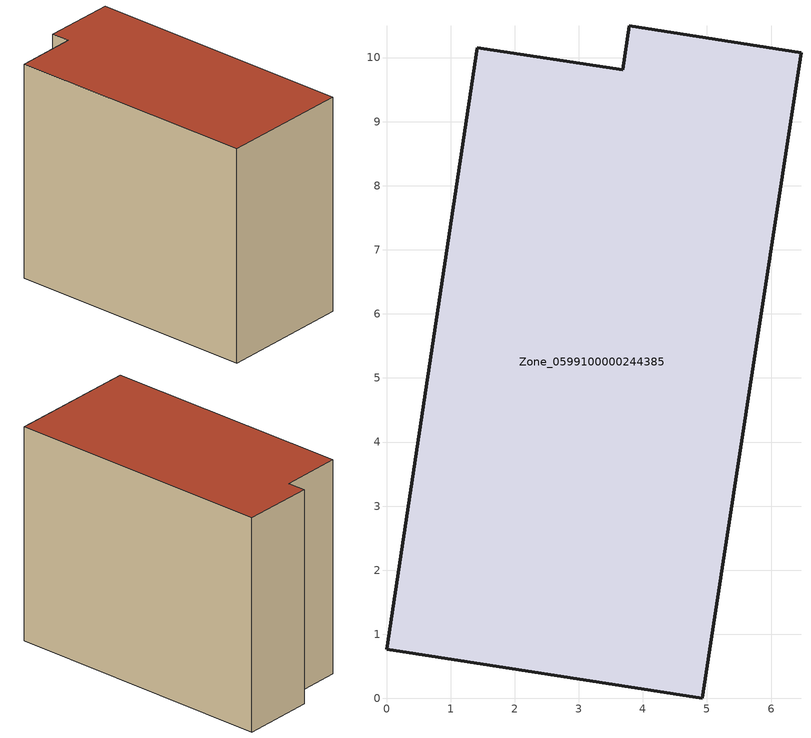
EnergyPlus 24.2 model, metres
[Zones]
Zone_0599100000244385
 floor ground (C_G): 4.93,0 0,0.76 1.42,10.15 3.69,9.81 3.79,10.5 6.47,10.08 z0
 wall outside (C_F): 3.79,10.5 3.69,9.81 1.42,10.15 0,0.76 4.93,0 6.47,10.08 3.79,10.5 z0:8.21
 roof outside (C_R): 4.93,0 6.47,10.08 3.79,10.5 3.69,9.81 1.42,10.15 0,0.76 z8.21
[BUILDING]
Pand.0599100000244385: North Axis=0; Terrain=City; Loads Convergence Tolerance Value=0.04; Temperature Convergence Tolerance Value=0.4; Solar Distribution=FullExterior; Maximum Number of Warmup Days=25; Minimum Number of Warmup Days=1
[Site:Location]
Rotterdam.The.Hague.AP_ZH_NLD Design_Conditions: Latitude=51.96; Longitude=4.45; Time Zone=1; Elevation=-4.5
[SITE:GROUNDTEMPERATURE:BUILDINGSURFACE]
18, 18, 18, 18, 18, 18, 18, 18, 18, 18, 18, 18
[MATERIAL] Thermal Absorptance=0.9; Solar Absorptance=0.7; Visible Absorptance=0.7
Name | Roughness | Thickness | Conductivity | Density | Specific Heat
G.TI.1946 | MediumSmooth | 0.15 | 1 | 540 | 1210
F.TI.1946 | Rough | 0.3 | 0.857143 | 1920 | 840
R.TI.1946 | MediumRough | 0.2 | 0.1 | 1500 | 1000
[CONSTRUCTION]
C_G: G.TI.1946
C_F: F.TI.1946
C_R: R.TI.1946
[ZONE]
Zone_0599100000244385: Type=1; Multiplier=1; Ceiling Height=Autocalculate; Volume=Autocalculate; Floor Area=autocalculate; Part of Total Floor Area=Yes
[ZONEINFILTRATION:DESIGNFLOWRATE]
Infil_Zone_0599100000244385: Zone or ZoneList or Space or SpaceList=Zone_0599100000244385; Schedule=AlwaysOn; Design Flow Rate Calculation Method=Flow/Area; Flow Rate per Floor Area=0.003; Constant Term Coefficient=1; Temperature Term Coefficient=0; Velocity Term Coefficient=0; Velocity Squared Term Coefficient=0
[HVACTEMPLATE:ZONE:IDEALLOADSAIRSYSTEM]
Zone_0599100000244385: Maximum Heating Supply Air Temperature=50; Minimum Cooling Supply Air Temperature=13; Maximum Heating Supply Air Humidity Ratio=0.0156; Minimum Cooling Supply Air Humidity Ratio=0.0077; Heating Limit=NoLimit; Cooling Limit=NoLimit; Dehumidification Control Type=ConstantSensibleHeatRatio; Cooling Sensible Heat Ratio=0.7; Dehumidification Setpoint=60; Humidification Control Type=None; Humidification Setpoint=30; Outdoor Air Method=None; Outdoor Air Flow Rate per Person=0.00944; Outdoor Air Flow Rate per Zone Floor Area=0; Outdoor Air Flow Rate per Zone=0; Demand Controlled Ventilation Type=None; Outdoor Air Economizer Type=NoEconomizer; Heat Recovery Type=None; Sensible Heat Recovery Effectiveness=0.7; Latent Heat Recovery Effectiveness=0.65
[ZONECONTROL:THERMOSTAT]
ThermostatControl_Zone_0599100000244385: Zone or ZoneList=Zone_0599100000244385; Control Type Schedule=DualSetpointControlType; Control 1=Thermostat_Zone_0599100000244385; Temperature Difference Between Cutout And Setpoint=0
[THERMOSTATSETPOINT:DUALSETPOINT]
Thermostat_Zone_0599100000244385: Heating Setpoint Temperature Schedule=HeatingSetpoint_Zone_0599100000244385; Cooling Setpoint Temperature Schedule=CoolingSetpoint_Zone_0599100000244385
[SCHEDULE:COMPACT]
HeatingSetpoint_Zone_0599100000244385: Through: 12/31, For: AllDays, Until: 24:00, 21
CoolingSetpoint_Zone_0599100000244385: Through: 12/31, For: AllDays, Until: 24:00, 24
DualSetpointControlType: Through: 12/31, For: AllDays, Until: 24:00, 4
AlwaysOn: Through: 12/31, For: AllDays, Until: 24:00, 1
